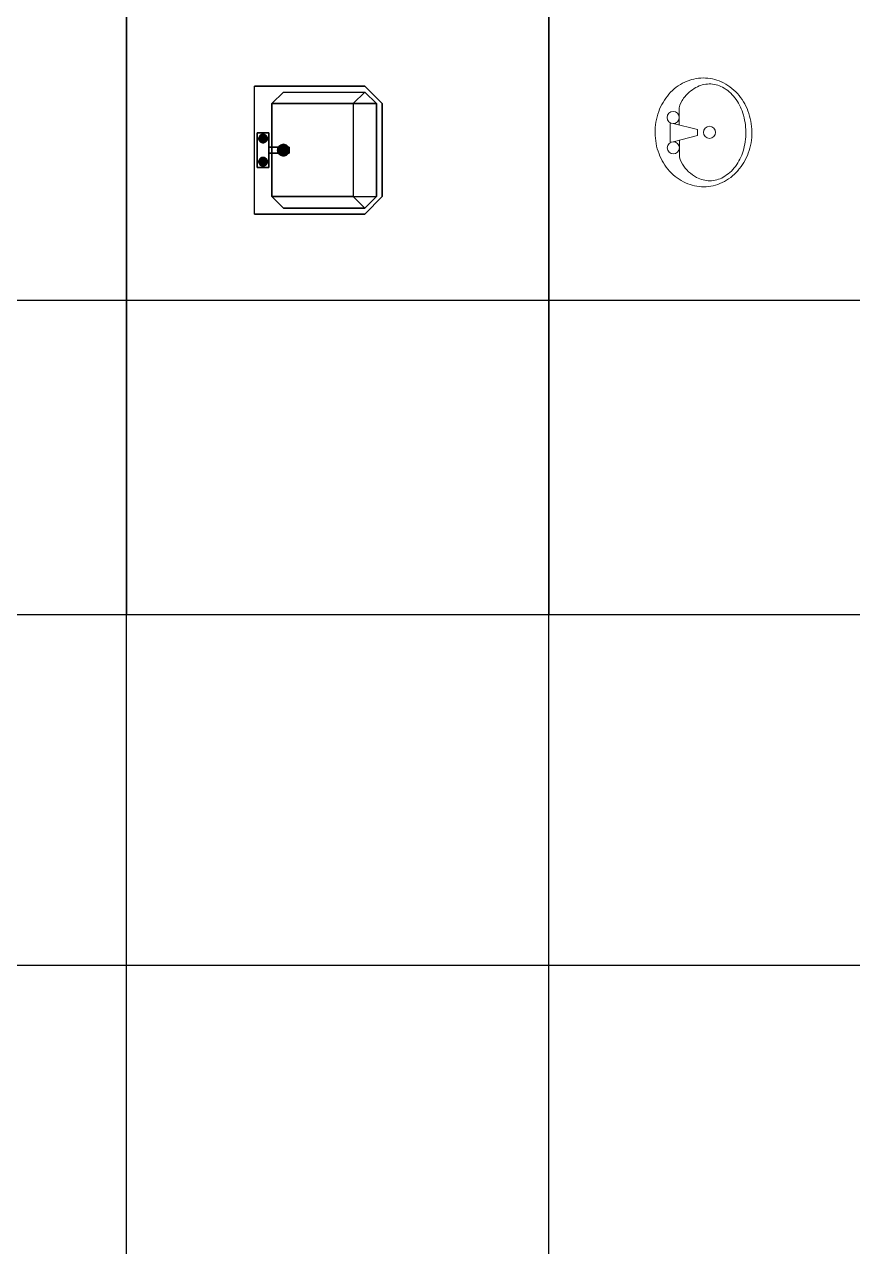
# Model space of a CAD drawing. Header units: millimetres. Extents: x 7765 to 58251, y -31150 to 10119.
# Drawn here: x 26259 to 30079, y -11699 to -6060 of the extents above; entities that cross this region are included whole.
import ezdxf

# ---------------------------------------------------------------- set-up
doc = ezdxf.new("R2010")
doc.units = ezdxf.units.MM
for name, color, linetype, lineweight in [('KUTUPHANE', 4, 'Continuous', 30), ('SANITARY LAYOUT', 150, 'Continuous', 20), ('WINDOW', 1, 'Continuous', 35)]:
    doc.layers.add(name, color=color, linetype=linetype, lineweight=lineweight)

# ---------------------------------------------------------------- blocks, each defined once
blk = doc.blocks.new('WB5')
at = {"layer": 'KUTUPHANE'}
for p, q in [((0, -294.7), (0, 294.7)), ((134, 267.9), (80.4, 214.4)), ((134, 267.9), (509.1, 267.9)), ((509.1, 267.9), (562.7, 214.4)), ((80.4, -214.4), (80.4, 214.4)), ((562.7, 214.4), (562.7, -214.4)), ((134, -267.9), (80.4, -214.4)), ((562.7, -214.4), (509.1, -267.9)), ((509.1, -267.9), (134, -267.9))]:
    blk.add_line(p, q, dxfattribs=at)
for points, invisible_edges in [([(0, 294.7, 160.8), (80.4, 214.4, 160.8), (80.4, -214.4, 160.8), (0, -294.7, 160.8)], 5), ([(0, 294.7, 160.8), (134, 267.9, 160.8), (509.1, 267.9, 160.8), (509.1, 294.7, 160.8)], 5), ([(0, 294.7, 160.8), (80.4, 214.4, 160.8), (134, 267.9, 160.8)], 9), ([(509.1, 294.7, 160.8), (589.5, 214.4, 160.8), (562.7, 214.4, 160.8), (509.1, 267.9, 160.8)], 10), ([(589.5, 214.4, 160.8), (562.7, 214.4, 160.8), (562.7, -214.4, 160.8), (589.5, -214.4, 160.8)], 5), ([(80.4, -214.4, 160.8), (134, -267.9, 160.8), (0, -294.7, 160.8)], 10), ([(562.7, -214.4, 160.8), (589.5, -214.4, 160.8), (509.1, -294.7, 160.8), (509.1, -267.9, 160.8)], 5), ([(0, -294.7, 160.8), (134, -267.9, 160.8), (509.1, -267.9, 160.8), (509.1, -294.7, 160.8)], 5)]:
    blk.add_3dface(points, dxfattribs=dict(at, invisible_edges=invisible_edges))
for points in [[(0, 294.7, 160.8), (509.1, 294.7, 160.8), (509.1, 294.7), (0, 294.7)], [(509.1, 294.7, 160.8), (589.5, 214.4, 160.8), (589.5, 214.4), (509.1, 294.7)], [(80.4, 214.4, 160.8), (134, 267.9, 160.8), (80.4, 214.4)], [(134, 267.9, 160.8), (509.1, 267.9, 160.8), (455.5, 214.4), (80.4, 214.4)], [(509.1, 267.9, 160.8), (455.5, 214.4), (562.7, 214.4, 160.8)], [(80.4, 214.4), (455.5, 214.4), (455.5, -214.4), (80.4, -214.4)], [(80.4, -214.4), (80.4, 214.4), (80.4, 214.4, 160.8), (80.4, -214.4, 160.8)], [(562.7, 214.4, 160.8), (455.5, 214.4), (455.5, -214.4), (562.7, -214.4, 160.8)], [(589.5, 214.4, 160.8), (589.5, -214.4, 160.8), (589.5, -214.4), (589.5, 214.4)], [(13.4, -80.4, 160.8), (67, -80.4, 160.8), (67, 80.4, 160.8), (13.4, 80.4, 160.8)], [(13.4, -80.4, 187.6), (67, -80.4, 187.6), (67, 80.4, 187.6), (13.4, 80.4, 187.6)], [(13.4, -80.4, 160.8), (13.4, 80.4, 160.8), (13.4, 80.4, 187.6), (13.4, -80.4, 187.6)], [(13.4, 80.4, 160.8), (67, 80.4, 160.8), (67, 80.4, 187.6), (13.4, 80.4, 187.6)], [(20.4, 57.1, 187.6), (20.1, 53.6, 187.6), (20.1, 53.6, 227.8), (20.4, 57.1, 227.8)], [(40.2, 53.6, 187.6), (20.4, 57.1, 187.6), (20.1, 53.6, 187.6), (40.2, 53.6, 187.6)], [(40.2, 53.6, 227.8), (20.4, 57.1, 227.8), (20.1, 53.6, 227.8), (40.2, 53.6, 227.8)], [(21.3, 60.5, 187.6), (20.4, 57.1, 187.6), (20.4, 57.1, 227.8), (21.3, 60.5, 227.8)], [(40.2, 53.6, 187.6), (21.3, 60.5, 187.6), (20.4, 57.1, 187.6), (40.2, 53.6, 187.6)], [(40.2, 53.6, 227.8), (21.3, 60.5, 227.8), (20.4, 57.1, 227.8), (40.2, 53.6, 227.8)], [(22.8, 63.6, 187.6), (21.3, 60.5, 187.6), (21.3, 60.5, 227.8), (22.8, 63.6, 227.8)], [(40.2, 53.6, 187.6), (22.8, 63.6, 187.6), (21.3, 60.5, 187.6), (40.2, 53.6, 187.6)], [(40.2, 53.6, 227.8), (22.8, 63.6, 227.8), (21.3, 60.5, 227.8), (40.2, 53.6, 227.8)], [(24.8, 66.5, 187.6), (22.8, 63.6, 187.6), (22.8, 63.6, 227.8), (24.8, 66.5, 227.8)], [(40.2, 53.6, 187.6), (24.8, 66.5, 187.6), (22.8, 63.6, 187.6), (40.2, 53.6, 187.6)], [(40.2, 53.6, 227.8), (24.8, 66.5, 227.8), (22.8, 63.6, 227.8), (40.2, 53.6, 227.8)], [(27.3, 69, 187.6), (24.8, 66.5, 187.6), (24.8, 66.5, 227.8), (27.3, 69, 227.8)], [(40.2, 53.6, 187.6), (27.3, 69, 187.6), (24.8, 66.5, 187.6), (40.2, 53.6, 187.6)], [(40.2, 53.6, 227.8), (27.3, 69, 227.8), (24.8, 66.5, 227.8), (40.2, 53.6, 227.8)], [(30.1, 71, 187.6), (27.3, 69, 187.6), (27.3, 69, 227.8), (30.1, 71, 227.8)], [(40.2, 53.6, 187.6), (30.1, 71, 187.6), (27.3, 69, 187.6), (40.2, 53.6, 187.6)], [(40.2, 53.6, 227.8), (30.1, 71, 227.8), (27.3, 69, 227.8), (40.2, 53.6, 227.8)], [(33.3, 72.5, 187.6), (30.1, 71, 187.6), (30.1, 71, 227.8), (33.3, 72.5, 227.8)], [(40.2, 53.6, 187.6), (33.3, 72.5, 187.6), (30.1, 71, 187.6), (40.2, 53.6, 187.6)], [(40.2, 53.6, 227.8), (33.3, 72.5, 227.8), (30.1, 71, 227.8), (40.2, 53.6, 227.8)], [(36.7, 73.4, 187.6), (33.3, 72.5, 187.6), (33.3, 72.5, 227.8), (36.7, 73.4, 227.8)], [(40.2, 53.6, 187.6), (36.7, 73.4, 187.6), (33.3, 72.5, 187.6), (40.2, 53.6, 187.6)], [(40.2, 53.6, 227.8), (36.7, 73.4, 227.8), (33.3, 72.5, 227.8), (40.2, 53.6, 227.8)], [(40.2, 73.7, 187.6), (36.7, 73.4, 187.6), (36.7, 73.4, 227.8), (40.2, 73.7, 227.8)], [(40.2, 53.6, 187.6), (40.2, 73.7, 187.6), (36.7, 73.4, 187.6), (40.2, 53.6, 187.6)], [(40.2, 53.6, 227.8), (40.2, 73.7, 227.8), (36.7, 73.4, 227.8), (40.2, 53.6, 227.8)], [(43.7, 73.4, 187.6), (40.2, 73.7, 187.6), (40.2, 73.7, 227.8), (43.7, 73.4, 227.8)], [(40.2, 53.6, 187.6), (43.7, 73.4, 187.6), (40.2, 73.7, 187.6), (40.2, 53.6, 187.6)], [(40.2, 53.6, 227.8), (43.7, 73.4, 227.8), (40.2, 73.7, 227.8), (40.2, 53.6, 227.8)], [(40.2, 53.6, 187.6), (47.1, 72.5, 187.6), (43.7, 73.4, 187.6), (40.2, 53.6, 187.6)], [(40.2, 53.6, 227.8), (47.1, 72.5, 227.8), (43.7, 73.4, 227.8), (40.2, 53.6, 227.8)], [(40.2, 53.6, 187.6), (50.2, 71, 187.6), (47.1, 72.5, 187.6), (40.2, 53.6, 187.6)], [(40.2, 53.6, 227.8), (50.2, 71, 227.8), (47.1, 72.5, 227.8), (40.2, 53.6, 227.8)], [(40.2, 53.6, 187.6), (53.1, 69, 187.6), (50.2, 71, 187.6), (40.2, 53.6, 187.6)], [(40.2, 53.6, 227.8), (53.1, 69, 227.8), (50.2, 71, 227.8), (40.2, 53.6, 227.8)], [(40.2, 53.6, 187.6), (55.6, 66.5, 187.6), (53.1, 69, 187.6), (40.2, 53.6, 187.6)], [(40.2, 53.6, 227.8), (55.6, 66.5, 227.8), (53.1, 69, 227.8), (40.2, 53.6, 227.8)], [(40.2, 53.6, 187.6), (57.6, 63.6, 187.6), (55.6, 66.5, 187.6), (40.2, 53.6, 187.6)], [(40.2, 53.6, 227.8), (57.6, 63.6, 227.8), (55.6, 66.5, 227.8), (40.2, 53.6, 227.8)], [(40.2, 53.6, 187.6), (59.1, 60.5, 187.6), (57.6, 63.6, 187.6), (40.2, 53.6, 187.6)], [(40.2, 53.6, 227.8), (59.1, 60.5, 227.8), (57.6, 63.6, 227.8), (40.2, 53.6, 227.8)], [(40.2, 53.6, 187.6), (60, 57.1, 187.6), (59.1, 60.5, 187.6), (40.2, 53.6, 187.6)], [(40.2, 53.6, 227.8), (60, 57.1, 227.8), (59.1, 60.5, 227.8), (40.2, 53.6, 227.8)], [(40.2, 53.6, 187.6), (60.3, 53.6, 187.6), (60, 57.1, 187.6), (40.2, 53.6, 187.6)], [(40.2, 53.6, 227.8), (60.3, 53.6, 227.8), (60, 57.1, 227.8), (40.2, 53.6, 227.8)], [(47.1, 72.5, 187.6), (43.7, 73.4, 187.6), (43.7, 73.4, 227.8), (47.1, 72.5, 227.8)], [(50.2, 71, 187.6), (47.1, 72.5, 187.6), (47.1, 72.5, 227.8), (50.2, 71, 227.8)], [(53.1, 69, 187.6), (50.2, 71, 187.6), (50.2, 71, 227.8), (53.1, 69, 227.8)], [(55.6, 66.5, 187.6), (53.1, 69, 187.6), (53.1, 69, 227.8), (55.6, 66.5, 227.8)], [(57.6, 63.6, 187.6), (55.6, 66.5, 187.6), (55.6, 66.5, 227.8), (57.6, 63.6, 227.8)], [(59.1, 60.5, 187.6), (57.6, 63.6, 187.6), (57.6, 63.6, 227.8), (59.1, 60.5, 227.8)], [(60, 57.1, 187.6), (59.1, 60.5, 187.6), (59.1, 60.5, 227.8), (60, 57.1, 227.8)], [(60.3, 53.6, 187.6), (60, 57.1, 187.6), (60, 57.1, 227.8), (60.3, 53.6, 227.8)], [(67, -80.4, 160.8), (67, 80.4, 160.8), (67, 80.4, 187.6), (67, -80.4, 187.6)], [(20.1, 53.6, 187.6), (20.4, 50.1, 187.6), (20.4, 50.1, 227.8), (20.1, 53.6, 227.8)], [(40.2, 53.6, 187.6), (20.1, 53.6, 187.6), (20.4, 50.1, 187.6), (40.2, 53.6, 187.6)], [(40.2, 53.6, 227.8), (20.1, 53.6, 227.8), (20.4, 50.1, 227.8), (40.2, 53.6, 227.8)], [(40.2, 53.6, 187.6), (20.4, 50.1, 187.6), (21.3, 46.7, 187.6), (40.2, 53.6, 187.6)], [(40.2, 53.6, 227.8), (20.4, 50.1, 227.8), (21.3, 46.7, 227.8), (40.2, 53.6, 227.8)], [(20.4, 50.1, 187.6), (21.3, 46.7, 187.6), (21.3, 46.7, 227.8), (20.4, 50.1, 227.8)], [(40.2, 53.6, 187.6), (21.3, 46.7, 187.6), (22.8, 43.5, 187.6), (40.2, 53.6, 187.6)], [(40.2, 53.6, 227.8), (21.3, 46.7, 227.8), (22.8, 43.5, 227.8), (40.2, 53.6, 227.8)], [(21.3, 46.7, 187.6), (22.8, 43.5, 187.6), (22.8, 43.5, 227.8), (21.3, 46.7, 227.8)], [(40.2, 53.6, 187.6), (22.8, 43.5, 187.6), (24.8, 40.7, 187.6), (40.2, 53.6, 187.6)], [(40.2, 53.6, 227.8), (22.8, 43.5, 227.8), (24.8, 40.7, 227.8), (40.2, 53.6, 227.8)], [(22.8, 43.5, 187.6), (24.8, 40.7, 187.6), (24.8, 40.7, 227.8), (22.8, 43.5, 227.8)], [(40.2, 53.6, 187.6), (24.8, 40.7, 187.6), (27.3, 38.2, 187.6), (40.2, 53.6, 187.6)], [(40.2, 53.6, 227.8), (24.8, 40.7, 227.8), (27.3, 38.2, 227.8), (40.2, 53.6, 227.8)], [(24.8, 40.7, 187.6), (27.3, 38.2, 187.6), (27.3, 38.2, 227.8), (24.8, 40.7, 227.8)], [(40.2, 53.6, 187.6), (27.3, 38.2, 187.6), (30.1, 36.2, 187.6), (40.2, 53.6, 187.6)], [(40.2, 53.6, 227.8), (27.3, 38.2, 227.8), (30.1, 36.2, 227.8), (40.2, 53.6, 227.8)], [(27.3, 38.2, 187.6), (30.1, 36.2, 187.6), (30.1, 36.2, 227.8), (27.3, 38.2, 227.8)], [(40.2, 53.6, 187.6), (30.1, 36.2, 187.6), (33.3, 34.7, 187.6), (40.2, 53.6, 187.6)], [(40.2, 53.6, 227.8), (30.1, 36.2, 227.8), (33.3, 34.7, 227.8), (40.2, 53.6, 227.8)], [(30.1, 36.2, 187.6), (33.3, 34.7, 187.6), (33.3, 34.7, 227.8), (30.1, 36.2, 227.8)], [(40.2, 53.6, 187.6), (33.3, 34.7, 187.6), (36.7, 33.8, 187.6), (40.2, 53.6, 187.6)], [(40.2, 53.6, 227.8), (33.3, 34.7, 227.8), (36.7, 33.8, 227.8), (40.2, 53.6, 227.8)], [(33.3, 34.7, 187.6), (36.7, 33.8, 187.6), (36.7, 33.8, 227.8), (33.3, 34.7, 227.8)], [(40.2, 53.6, 187.6), (36.7, 33.8, 187.6), (40.2, 33.5, 187.6), (40.2, 53.6, 187.6)], [(40.2, 53.6, 227.8), (36.7, 33.8, 227.8), (40.2, 33.5, 227.8), (40.2, 53.6, 227.8)], [(36.7, 33.8, 187.6), (40.2, 33.5, 187.6), (40.2, 33.5, 227.8), (36.7, 33.8, 227.8)], [(40.2, 53.6, 187.6), (40.2, 33.5, 187.6), (43.7, 33.8, 187.6), (40.2, 53.6, 187.6)], [(40.2, 53.6, 227.8), (40.2, 33.5, 227.8), (43.7, 33.8, 227.8), (40.2, 53.6, 227.8)], [(40.2, 53.6, 187.6), (43.7, 33.8, 187.6), (47.1, 34.7, 187.6), (40.2, 53.6, 187.6)], [(40.2, 53.6, 227.8), (43.7, 33.8, 227.8), (47.1, 34.7, 227.8), (40.2, 53.6, 227.8)], [(40.2, 53.6, 187.6), (47.1, 34.7, 187.6), (50.2, 36.2, 187.6), (40.2, 53.6, 187.6)], [(40.2, 53.6, 227.8), (47.1, 34.7, 227.8), (50.2, 36.2, 227.8), (40.2, 53.6, 227.8)], [(40.2, 53.6, 187.6), (50.2, 36.2, 187.6), (53.1, 38.2, 187.6), (40.2, 53.6, 187.6)], [(40.2, 53.6, 227.8), (50.2, 36.2, 227.8), (53.1, 38.2, 227.8), (40.2, 53.6, 227.8)], [(40.2, 53.6, 187.6), (53.1, 38.2, 187.6), (55.6, 40.7, 187.6), (40.2, 53.6, 187.6)], [(40.2, 53.6, 227.8), (53.1, 38.2, 227.8), (55.6, 40.7, 227.8), (40.2, 53.6, 227.8)], [(40.2, 53.6, 187.6), (55.6, 40.7, 187.6), (57.6, 43.5, 187.6), (40.2, 53.6, 187.6)], [(40.2, 53.6, 227.8), (55.6, 40.7, 227.8), (57.6, 43.5, 227.8), (40.2, 53.6, 227.8)], [(40.2, 53.6, 187.6), (57.6, 43.5, 187.6), (59.1, 46.7, 187.6), (40.2, 53.6, 187.6)], [(40.2, 53.6, 227.8), (57.6, 43.5, 227.8), (59.1, 46.7, 227.8), (40.2, 53.6, 227.8)], [(40.2, 53.6, 187.6), (59.1, 46.7, 187.6), (60, 50.1, 187.6), (40.2, 53.6, 187.6)], [(40.2, 53.6, 227.8), (59.1, 46.7, 227.8), (60, 50.1, 227.8), (40.2, 53.6, 227.8)], [(40.2, 53.6, 187.6), (60, 50.1, 187.6), (60.3, 53.6, 187.6), (40.2, 53.6, 187.6)], [(40.2, 33.5, 187.6), (43.7, 33.8, 187.6), (43.7, 33.8, 227.8), (40.2, 33.5, 227.8)], [(43.7, 33.8, 187.6), (47.1, 34.7, 187.6), (47.1, 34.7, 227.8), (43.7, 33.8, 227.8)], [(47.1, 34.7, 187.6), (50.2, 36.2, 187.6), (50.2, 36.2, 227.8), (47.1, 34.7, 227.8)], [(50.2, 36.2, 187.6), (53.1, 38.2, 187.6), (53.1, 38.2, 227.8), (50.2, 36.2, 227.8)], [(53.1, 38.2, 187.6), (55.6, 40.7, 187.6), (55.6, 40.7, 227.8), (53.1, 38.2, 227.8)], [(55.6, 40.7, 187.6), (57.6, 43.5, 187.6), (57.6, 43.5, 227.8), (55.6, 40.7, 227.8)], [(57.6, 43.5, 187.6), (59.1, 46.7, 187.6), (59.1, 46.7, 227.8), (57.6, 43.5, 227.8)], [(59.1, 46.7, 187.6), (60, 50.1, 187.6), (60, 50.1, 227.8), (59.1, 46.7, 227.8)], [(60, 50.1, 187.6), (60.3, 53.6, 187.6), (60.3, 53.6, 227.8), (60, 50.1, 227.8)], [(60, 50.1, 187.6), (60.3, 53.6, 187.6), (60.3, 53.6, 227.8), (60, 50.1, 227.8)], [(159.8, 13.4, 241.1), (159.8, 13.4, 214.4), (67, 13.4, 160.8), (67, 13.4, 187.6)], [(67, 13.4, 160.8), (67, -13.4, 160.8), (159.8, -13.4, 214.4), (159.8, 13.4, 214.4)], [(67, 13.4, 187.6), (67, -13.4, 187.6), (159.8, -13.4, 241.1), (159.8, 13.4, 241.1)], [(107.6, 4.7), (107.2, 0), (107.2, 0, 2.7), (107.6, 4.7, 2.7)], [(134, 0), (107.6, 4.7), (107.2, 0), (134, 0)], [(134, 0, 2.7), (107.6, 4.7, 2.7), (107.2, 0, 2.7), (134, 0, 2.7)], [(108.8, 9.2), (107.6, 4.7), (107.6, 4.7, 2.7), (108.8, 9.2, 2.7)], [(134, 0), (108.8, 9.2), (107.6, 4.7), (134, 0)], [(134, 0, 2.7), (108.8, 9.2, 2.7), (107.6, 4.7, 2.7), (134, 0, 2.7)], [(110.8, 13.4), (108.8, 9.2), (108.8, 9.2, 2.7), (110.8, 13.4, 2.7)], [(134, 0), (110.8, 13.4), (108.8, 9.2), (134, 0)], [(134, 0, 2.7), (110.8, 13.4, 2.7), (108.8, 9.2, 2.7), (134, 0, 2.7)], [(113.4, 17.2), (110.8, 13.4), (110.8, 13.4, 2.7), (113.4, 17.2, 2.7)], [(134, 0), (113.4, 17.2), (110.8, 13.4), (134, 0)], [(134, 0, 2.7), (113.4, 17.2, 2.7), (110.8, 13.4, 2.7), (134, 0, 2.7)], [(116.7, 20.5), (113.4, 17.2), (113.4, 17.2, 2.7), (116.7, 20.5, 2.7)], [(134, 0), (116.7, 20.5), (113.4, 17.2), (134, 0)], [(134, 0, 2.7), (116.7, 20.5, 2.7), (113.4, 17.2, 2.7), (134, 0, 2.7)], [(120.6, 23.2), (116.7, 20.5), (116.7, 20.5, 2.7), (120.6, 23.2, 2.7)], [(134, 0), (120.6, 23.2), (116.7, 20.5), (134, 0)], [(134, 0, 2.7), (120.6, 23.2, 2.7), (116.7, 20.5, 2.7), (134, 0, 2.7)], [(124.8, 25.2), (120.6, 23.2), (120.6, 23.2, 2.7), (124.8, 25.2, 2.7)], [(134, 0), (124.8, 25.2), (120.6, 23.2), (134, 0)], [(134, 0, 2.7), (124.8, 25.2, 2.7), (120.6, 23.2, 2.7), (134, 0, 2.7)], [(129.3, 26.4), (124.8, 25.2), (124.8, 25.2, 2.7), (129.3, 26.4, 2.7)], [(134, 0), (129.3, 26.4), (124.8, 25.2), (134, 0)], [(134, 0, 2.7), (129.3, 26.4, 2.7), (124.8, 25.2, 2.7), (134, 0, 2.7)], [(134, 26.8), (129.3, 26.4), (129.3, 26.4, 2.7), (134, 26.8, 2.7)], [(134, 0), (134, 26.8), (129.3, 26.4), (134, 0)], [(134, 0, 2.7), (134, 26.8, 2.7), (129.3, 26.4, 2.7), (134, 0, 2.7)], [(138.6, 26.4), (134, 26.8), (134, 26.8, 2.7), (138.6, 26.4, 2.7)], [(134, 0), (138.6, 26.4), (134, 26.8), (134, 0)], [(134, 0, 2.7), (138.6, 26.4, 2.7), (134, 26.8, 2.7), (134, 0, 2.7)], [(134, 0), (143.1, 25.2), (138.6, 26.4), (134, 0)], [(134, 0, 2.7), (143.1, 25.2, 2.7), (138.6, 26.4, 2.7), (134, 0, 2.7)], [(134, 0), (147.4, 23.2), (143.1, 25.2), (134, 0)], [(134, 0, 2.7), (147.4, 23.2, 2.7), (143.1, 25.2, 2.7), (134, 0, 2.7)], [(134, 0), (151.2, 20.5), (147.4, 23.2), (134, 0)], [(134, 0, 2.7), (151.2, 20.5, 2.7), (147.4, 23.2, 2.7), (134, 0, 2.7)], [(134, 0), (154.5, 17.2), (151.2, 20.5), (134, 0)], [(134, 0, 2.7), (154.5, 17.2, 2.7), (151.2, 20.5, 2.7), (134, 0, 2.7)], [(134, 0), (157.2, 13.4), (154.5, 17.2), (134, 0)], [(134, 0, 2.7), (157.2, 13.4, 2.7), (154.5, 17.2, 2.7), (134, 0, 2.7)], [(134, 0), (159.1, 9.2), (157.2, 13.4), (134, 0)], [(134, 0, 2.7), (159.1, 9.2, 2.7), (157.2, 13.4, 2.7), (134, 0, 2.7)], [(134, 0), (160.4, 4.7), (159.1, 9.2), (134, 0)], [(134, 0, 2.7), (160.4, 4.7, 2.7), (159.1, 9.2, 2.7), (134, 0, 2.7)], [(134, 0), (160.8, 0), (160.4, 4.7), (134, 0)], [(134, 0, 2.7), (160.8, 0, 2.7), (160.4, 4.7, 2.7), (134, 0, 2.7)], [(143.1, 25.2), (138.6, 26.4), (138.6, 26.4, 2.7), (143.1, 25.2, 2.7)], [(147.4, 23.2), (143.1, 25.2), (143.1, 25.2, 2.7), (147.4, 23.2, 2.7)], [(151.2, 20.5), (147.4, 23.2), (147.4, 23.2, 2.7), (151.2, 20.5, 2.7)], [(154.5, 17.2), (151.2, 20.5), (151.2, 20.5, 2.7), (154.5, 17.2, 2.7)], [(157.2, 13.4), (154.5, 17.2), (154.5, 17.2, 2.7), (157.2, 13.4, 2.7)], [(159.1, 9.2), (157.2, 13.4), (157.2, 13.4, 2.7), (159.1, 9.2, 2.7)], [(160.4, 4.7), (159.1, 9.2), (159.1, 9.2, 2.7), (160.4, 4.7, 2.7)], [(159.8, -13.4, 241.1), (159.8, -13.4, 214.4), (159.8, 13.4, 214.4), (159.8, 13.4, 241.1)], [(160.8, 0), (160.4, 4.7), (160.4, 4.7, 2.7), (160.8, 0, 2.7)], [(20.4, -50.1, 187.6), (20.1, -53.6, 187.6), (20.1, -53.6, 227.8), (20.4, -50.1, 227.8)], [(40.2, -53.6, 187.6), (20.4, -50.1, 187.6), (20.1, -53.6, 187.6), (40.2, -53.6, 187.6)], [(40.2, -53.6, 227.8), (20.4, -50.1, 227.8), (20.1, -53.6, 227.8), (40.2, -53.6, 227.8)], [(20.1, -53.6, 187.6), (20.4, -57.1, 187.6), (20.4, -57.1, 227.8), (20.1, -53.6, 227.8)], [(40.2, -53.6, 187.6), (20.1, -53.6, 187.6), (20.4, -57.1, 187.6), (40.2, -53.6, 187.6)], [(40.2, -53.6, 227.8), (20.1, -53.6, 227.8), (20.4, -57.1, 227.8), (40.2, -53.6, 227.8)], [(21.3, -46.7, 187.6), (20.4, -50.1, 187.6), (20.4, -50.1, 227.8), (21.3, -46.7, 227.8)], [(40.2, -53.6, 187.6), (21.3, -46.7, 187.6), (20.4, -50.1, 187.6), (40.2, -53.6, 187.6)], [(40.2, -53.6, 227.8), (21.3, -46.7, 227.8), (20.4, -50.1, 227.8), (40.2, -53.6, 227.8)], [(40.2, -53.6, 187.6), (20.4, -57.1, 187.6), (21.3, -60.5, 187.6), (40.2, -53.6, 187.6)], [(40.2, -53.6, 227.8), (20.4, -57.1, 227.8), (21.3, -60.5, 227.8), (40.2, -53.6, 227.8)], [(22.8, -43.5, 187.6), (21.3, -46.7, 187.6), (21.3, -46.7, 227.8), (22.8, -43.5, 227.8)], [(40.2, -53.6, 187.6), (22.8, -43.5, 187.6), (21.3, -46.7, 187.6), (40.2, -53.6, 187.6)], [(40.2, -53.6, 227.8), (22.8, -43.5, 227.8), (21.3, -46.7, 227.8), (40.2, -53.6, 227.8)], [(40.2, -53.6, 187.6), (21.3, -60.5, 187.6), (22.8, -63.6, 187.6), (40.2, -53.6, 187.6)], [(40.2, -53.6, 227.8), (21.3, -60.5, 227.8), (22.8, -63.6, 227.8), (40.2, -53.6, 227.8)], [(24.8, -40.7, 187.6), (22.8, -43.5, 187.6), (22.8, -43.5, 227.8), (24.8, -40.7, 227.8)], [(40.2, -53.6, 187.6), (24.8, -40.7, 187.6), (22.8, -43.5, 187.6), (40.2, -53.6, 187.6)], [(40.2, -53.6, 227.8), (24.8, -40.7, 227.8), (22.8, -43.5, 227.8), (40.2, -53.6, 227.8)], [(40.2, -53.6, 187.6), (22.8, -63.6, 187.6), (24.8, -66.5, 187.6), (40.2, -53.6, 187.6)], [(40.2, -53.6, 227.8), (22.8, -63.6, 227.8), (24.8, -66.5, 227.8), (40.2, -53.6, 227.8)], [(27.3, -38.2, 187.6), (24.8, -40.7, 187.6), (24.8, -40.7, 227.8), (27.3, -38.2, 227.8)], [(40.2, -53.6, 187.6), (27.3, -38.2, 187.6), (24.8, -40.7, 187.6), (40.2, -53.6, 187.6)], [(40.2, -53.6, 227.8), (27.3, -38.2, 227.8), (24.8, -40.7, 227.8), (40.2, -53.6, 227.8)], [(40.2, -53.6, 187.6), (24.8, -66.5, 187.6), (27.3, -69, 187.6), (40.2, -53.6, 187.6)], [(40.2, -53.6, 227.8), (24.8, -66.5, 227.8), (27.3, -69, 227.8), (40.2, -53.6, 227.8)], [(30.1, -36.2, 187.6), (27.3, -38.2, 187.6), (27.3, -38.2, 227.8), (30.1, -36.2, 227.8)], [(40.2, -53.6, 187.6), (30.1, -36.2, 187.6), (27.3, -38.2, 187.6), (40.2, -53.6, 187.6)], [(40.2, -53.6, 227.8), (30.1, -36.2, 227.8), (27.3, -38.2, 227.8), (40.2, -53.6, 227.8)], [(40.2, -53.6, 187.6), (27.3, -69, 187.6), (30.1, -71, 187.6), (40.2, -53.6, 187.6)], [(40.2, -53.6, 227.8), (27.3, -69, 227.8), (30.1, -71, 227.8), (40.2, -53.6, 227.8)], [(33.3, -34.7, 187.6), (30.1, -36.2, 187.6), (30.1, -36.2, 227.8), (33.3, -34.7, 227.8)], [(40.2, -53.6, 187.6), (33.3, -34.7, 187.6), (30.1, -36.2, 187.6), (40.2, -53.6, 187.6)], [(40.2, -53.6, 227.8), (33.3, -34.7, 227.8), (30.1, -36.2, 227.8), (40.2, -53.6, 227.8)], [(40.2, -53.6, 187.6), (30.1, -71, 187.6), (33.3, -72.5, 187.6), (40.2, -53.6, 187.6)], [(40.2, -53.6, 227.8), (30.1, -71, 227.8), (33.3, -72.5, 227.8), (40.2, -53.6, 227.8)], [(36.7, -33.8, 187.6), (33.3, -34.7, 187.6), (33.3, -34.7, 227.8), (36.7, -33.8, 227.8)], [(40.2, -53.6, 187.6), (36.7, -33.8, 187.6), (33.3, -34.7, 187.6), (40.2, -53.6, 187.6)], [(40.2, -53.6, 227.8), (36.7, -33.8, 227.8), (33.3, -34.7, 227.8), (40.2, -53.6, 227.8)], [(40.2, -53.6, 187.6), (33.3, -72.5, 187.6), (36.7, -73.4, 187.6), (40.2, -53.6, 187.6)], [(40.2, -53.6, 227.8), (33.3, -72.5, 227.8), (36.7, -73.4, 227.8), (40.2, -53.6, 227.8)], [(40.2, -33.5, 187.6), (36.7, -33.8, 187.6), (36.7, -33.8, 227.8), (40.2, -33.5, 227.8)], [(40.2, -53.6, 187.6), (40.2, -33.5, 187.6), (36.7, -33.8, 187.6), (40.2, -53.6, 187.6)], [(40.2, -53.6, 227.8), (40.2, -33.5, 227.8), (36.7, -33.8, 227.8), (40.2, -53.6, 227.8)], [(40.2, -53.6, 187.6), (36.7, -73.4, 187.6), (40.2, -73.7, 187.6), (40.2, -53.6, 187.6)], [(40.2, -53.6, 227.8), (36.7, -73.4, 227.8), (40.2, -73.7, 227.8), (40.2, -53.6, 227.8)], [(43.7, -33.8, 187.6), (40.2, -33.5, 187.6), (40.2, -33.5, 227.8), (43.7, -33.8, 227.8)], [(40.2, -53.6, 187.6), (43.7, -33.8, 187.6), (40.2, -33.5, 187.6), (40.2, -53.6, 187.6)], [(40.2, -53.6, 227.8), (43.7, -33.8, 227.8), (40.2, -33.5, 227.8), (40.2, -53.6, 227.8)], [(40.2, -53.6, 187.6), (47.1, -34.7, 187.6), (43.7, -33.8, 187.6), (40.2, -53.6, 187.6)], [(40.2, -53.6, 227.8), (47.1, -34.7, 227.8), (43.7, -33.8, 227.8), (40.2, -53.6, 227.8)], [(40.2, -53.6, 187.6), (50.2, -36.2, 187.6), (47.1, -34.7, 187.6), (40.2, -53.6, 187.6)], [(40.2, -53.6, 227.8), (50.2, -36.2, 227.8), (47.1, -34.7, 227.8), (40.2, -53.6, 227.8)], [(40.2, -53.6, 187.6), (53.1, -38.2, 187.6), (50.2, -36.2, 187.6), (40.2, -53.6, 187.6)], [(40.2, -53.6, 227.8), (53.1, -38.2, 227.8), (50.2, -36.2, 227.8), (40.2, -53.6, 227.8)], [(40.2, -53.6, 187.6), (55.6, -40.7, 187.6), (53.1, -38.2, 187.6), (40.2, -53.6, 187.6)], [(40.2, -53.6, 227.8), (55.6, -40.7, 227.8), (53.1, -38.2, 227.8), (40.2, -53.6, 227.8)], [(40.2, -53.6, 187.6), (57.6, -43.5, 187.6), (55.6, -40.7, 187.6), (40.2, -53.6, 187.6)], [(40.2, -53.6, 227.8), (57.6, -43.5, 227.8), (55.6, -40.7, 227.8), (40.2, -53.6, 227.8)], [(40.2, -53.6, 187.6), (59.1, -46.7, 187.6), (57.6, -43.5, 187.6), (40.2, -53.6, 187.6)], [(40.2, -53.6, 227.8), (59.1, -46.7, 227.8), (57.6, -43.5, 227.8), (40.2, -53.6, 227.8)], [(40.2, -53.6, 187.6), (60, -50.1, 187.6), (59.1, -46.7, 187.6), (40.2, -53.6, 187.6)], [(40.2, -53.6, 227.8), (60, -50.1, 227.8), (59.1, -46.7, 227.8), (40.2, -53.6, 227.8)], [(40.2, -53.6, 187.6), (60.3, -53.6, 187.6), (60, -50.1, 187.6), (40.2, -53.6, 187.6)], [(40.2, -53.6, 227.8), (60.3, -53.6, 227.8), (60, -50.1, 227.8), (40.2, -53.6, 227.8)], [(40.2, -53.6, 187.6), (40.2, -73.7, 187.6), (43.7, -73.4, 187.6), (40.2, -53.6, 187.6)], [(40.2, -53.6, 227.8), (40.2, -73.7, 227.8), (43.7, -73.4, 227.8), (40.2, -53.6, 227.8)], [(40.2, -53.6, 187.6), (43.7, -73.4, 187.6), (47.1, -72.5, 187.6), (40.2, -53.6, 187.6)], [(40.2, -53.6, 227.8), (43.7, -73.4, 227.8), (47.1, -72.5, 227.8), (40.2, -53.6, 227.8)], [(40.2, -53.6, 187.6), (47.1, -72.5, 187.6), (50.2, -71, 187.6), (40.2, -53.6, 187.6)], [(40.2, -53.6, 227.8), (47.1, -72.5, 227.8), (50.2, -71, 227.8), (40.2, -53.6, 227.8)], [(40.2, -53.6, 187.6), (50.2, -71, 187.6), (53.1, -69, 187.6), (40.2, -53.6, 187.6)], [(40.2, -53.6, 227.8), (50.2, -71, 227.8), (53.1, -69, 227.8), (40.2, -53.6, 227.8)], [(40.2, -53.6, 187.6), (53.1, -69, 187.6), (55.6, -66.5, 187.6), (40.2, -53.6, 187.6)], [(40.2, -53.6, 227.8), (53.1, -69, 227.8), (55.6, -66.5, 227.8), (40.2, -53.6, 227.8)], [(40.2, -53.6, 187.6), (55.6, -66.5, 187.6), (57.6, -63.6, 187.6), (40.2, -53.6, 187.6)], [(40.2, -53.6, 227.8), (55.6, -66.5, 227.8), (57.6, -63.6, 227.8), (40.2, -53.6, 227.8)], [(40.2, -53.6, 187.6), (57.6, -63.6, 187.6), (59.1, -60.5, 187.6), (40.2, -53.6, 187.6)], [(40.2, -53.6, 227.8), (57.6, -63.6, 227.8), (59.1, -60.5, 227.8), (40.2, -53.6, 227.8)], [(40.2, -53.6, 187.6), (59.1, -60.5, 187.6), (60, -57.1, 187.6), (40.2, -53.6, 187.6)], [(40.2, -53.6, 227.8), (59.1, -60.5, 227.8), (60, -57.1, 227.8), (40.2, -53.6, 227.8)], [(40.2, -53.6, 187.6), (60, -57.1, 187.6), (60.3, -53.6, 187.6), (40.2, -53.6, 187.6)], [(47.1, -34.7, 187.6), (43.7, -33.8, 187.6), (43.7, -33.8, 227.8), (47.1, -34.7, 227.8)], [(50.2, -36.2, 187.6), (47.1, -34.7, 187.6), (47.1, -34.7, 227.8), (50.2, -36.2, 227.8)], [(53.1, -38.2, 187.6), (50.2, -36.2, 187.6), (50.2, -36.2, 227.8), (53.1, -38.2, 227.8)], [(55.6, -40.7, 187.6), (53.1, -38.2, 187.6), (53.1, -38.2, 227.8), (55.6, -40.7, 227.8)], [(57.6, -43.5, 187.6), (55.6, -40.7, 187.6), (55.6, -40.7, 227.8), (57.6, -43.5, 227.8)], [(59.1, -46.7, 187.6), (57.6, -43.5, 187.6), (57.6, -43.5, 227.8), (59.1, -46.7, 227.8)], [(60, -50.1, 187.6), (59.1, -46.7, 187.6), (59.1, -46.7, 227.8), (60, -50.1, 227.8)], [(60.3, -53.6, 187.6), (60, -50.1, 187.6), (60, -50.1, 227.8), (60.3, -53.6, 227.8)], [(60, -57.1, 187.6), (60.3, -53.6, 187.6), (60.3, -53.6, 227.8), (60, -57.1, 227.8)], [(60, -57.1, 187.6), (60.3, -53.6, 187.6), (60.3, -53.6, 227.8), (60, -57.1, 227.8)], [(159.8, -13.4, 241.1), (159.8, -13.4, 214.4), (67, -13.4, 160.8), (67, -13.4, 187.6)], [(107.2, 0), (107.6, -4.7), (107.6, -4.7, 2.7), (107.2, 0, 2.7)], [(134, 0), (107.2, 0), (107.6, -4.7), (134, 0)], [(134, 0, 2.7), (107.2, 0, 2.7), (107.6, -4.7, 2.7), (134, 0, 2.7)], [(134, 0), (107.6, -4.7), (108.8, -9.2), (134, 0)], [(134, 0, 2.7), (107.6, -4.7, 2.7), (108.8, -9.2, 2.7), (134, 0, 2.7)], [(107.6, -4.7), (108.8, -9.2), (108.8, -9.2, 2.7), (107.6, -4.7, 2.7)], [(134, 0), (108.8, -9.2), (110.8, -13.4), (134, 0)], [(134, 0, 2.7), (108.8, -9.2, 2.7), (110.8, -13.4, 2.7), (134, 0, 2.7)], [(108.8, -9.2), (110.8, -13.4), (110.8, -13.4, 2.7), (108.8, -9.2, 2.7)], [(134, 0), (110.8, -13.4), (113.4, -17.2), (134, 0)], [(134, 0, 2.7), (110.8, -13.4, 2.7), (113.4, -17.2, 2.7), (134, 0, 2.7)], [(110.8, -13.4), (113.4, -17.2), (113.4, -17.2, 2.7), (110.8, -13.4, 2.7)], [(134, 0), (113.4, -17.2), (116.7, -20.5), (134, 0)], [(134, 0, 2.7), (113.4, -17.2, 2.7), (116.7, -20.5, 2.7), (134, 0, 2.7)], [(113.4, -17.2), (116.7, -20.5), (116.7, -20.5, 2.7), (113.4, -17.2, 2.7)], [(134, 0), (116.7, -20.5), (120.6, -23.2), (134, 0)], [(134, 0, 2.7), (116.7, -20.5, 2.7), (120.6, -23.2, 2.7), (134, 0, 2.7)], [(116.7, -20.5), (120.6, -23.2), (120.6, -23.2, 2.7), (116.7, -20.5, 2.7)], [(134, 0), (120.6, -23.2), (124.8, -25.2), (134, 0)], [(134, 0, 2.7), (120.6, -23.2, 2.7), (124.8, -25.2, 2.7), (134, 0, 2.7)], [(120.6, -23.2), (124.8, -25.2), (124.8, -25.2, 2.7), (120.6, -23.2, 2.7)], [(134, 0), (124.8, -25.2), (129.3, -26.4), (134, 0)], [(134, 0, 2.7), (124.8, -25.2, 2.7), (129.3, -26.4, 2.7), (134, 0, 2.7)], [(124.8, -25.2), (129.3, -26.4), (129.3, -26.4, 2.7), (124.8, -25.2, 2.7)], [(134, 0), (129.3, -26.4), (134, -26.8), (134, 0)], [(134, 0, 2.7), (129.3, -26.4, 2.7), (134, -26.8, 2.7), (134, 0, 2.7)], [(129.3, -26.4), (134, -26.8), (134, -26.8, 2.7), (129.3, -26.4, 2.7)], [(134, 0), (134, -26.8), (138.6, -26.4), (134, 0)], [(134, 0, 2.7), (134, -26.8, 2.7), (138.6, -26.4, 2.7), (134, 0, 2.7)], [(134, 0), (138.6, -26.4), (143.1, -25.2), (134, 0)], [(134, 0, 2.7), (138.6, -26.4, 2.7), (143.1, -25.2, 2.7), (134, 0, 2.7)], [(134, 0), (143.1, -25.2), (147.4, -23.2), (134, 0)], [(134, 0, 2.7), (143.1, -25.2, 2.7), (147.4, -23.2, 2.7), (134, 0, 2.7)], [(134, 0), (147.4, -23.2), (151.2, -20.5), (134, 0)], [(134, 0, 2.7), (147.4, -23.2, 2.7), (151.2, -20.5, 2.7), (134, 0, 2.7)], [(134, 0), (151.2, -20.5), (154.5, -17.2), (134, 0)], [(134, 0, 2.7), (151.2, -20.5, 2.7), (154.5, -17.2, 2.7), (134, 0, 2.7)], [(134, 0), (154.5, -17.2), (157.2, -13.4), (134, 0)], [(134, 0, 2.7), (154.5, -17.2, 2.7), (157.2, -13.4, 2.7), (134, 0, 2.7)], [(134, 0), (157.2, -13.4), (159.1, -9.2), (134, 0)], [(134, 0, 2.7), (157.2, -13.4, 2.7), (159.1, -9.2, 2.7), (134, 0, 2.7)], [(134, 0), (159.1, -9.2), (160.4, -4.7), (134, 0)], [(134, 0, 2.7), (159.1, -9.2, 2.7), (160.4, -4.7, 2.7), (134, 0, 2.7)], [(134, 0), (160.4, -4.7), (160.8, 0), (134, 0)], [(134, -26.8), (138.6, -26.4), (138.6, -26.4, 2.7), (134, -26.8, 2.7)], [(138.6, -26.4), (143.1, -25.2), (143.1, -25.2, 2.7), (138.6, -26.4, 2.7)], [(143.1, -25.2), (147.4, -23.2), (147.4, -23.2, 2.7), (143.1, -25.2, 2.7)], [(147.4, -23.2), (151.2, -20.5), (151.2, -20.5, 2.7), (147.4, -23.2, 2.7)], [(151.2, -20.5), (154.5, -17.2), (154.5, -17.2, 2.7), (151.2, -20.5, 2.7)], [(154.5, -17.2), (157.2, -13.4), (157.2, -13.4, 2.7), (154.5, -17.2, 2.7)], [(157.2, -13.4), (159.1, -9.2), (159.1, -9.2, 2.7), (157.2, -13.4, 2.7)], [(159.1, -9.2), (160.4, -4.7), (160.4, -4.7, 2.7), (159.1, -9.2, 2.7)], [(160.4, -4.7), (160.8, 0), (160.8, 0, 2.7), (160.4, -4.7, 2.7)], [(160.4, -4.7), (160.8, 0), (160.8, 0, 2.7), (160.4, -4.7, 2.7)], [(13.4, -80.4, 160.8), (67, -80.4, 160.8), (67, -80.4, 187.6), (13.4, -80.4, 187.6)], [(20.4, -57.1, 187.6), (21.3, -60.5, 187.6), (21.3, -60.5, 227.8), (20.4, -57.1, 227.8)], [(21.3, -60.5, 187.6), (22.8, -63.6, 187.6), (22.8, -63.6, 227.8), (21.3, -60.5, 227.8)], [(22.8, -63.6, 187.6), (24.8, -66.5, 187.6), (24.8, -66.5, 227.8), (22.8, -63.6, 227.8)], [(24.8, -66.5, 187.6), (27.3, -69, 187.6), (27.3, -69, 227.8), (24.8, -66.5, 227.8)], [(27.3, -69, 187.6), (30.1, -71, 187.6), (30.1, -71, 227.8), (27.3, -69, 227.8)], [(30.1, -71, 187.6), (33.3, -72.5, 187.6), (33.3, -72.5, 227.8), (30.1, -71, 227.8)], [(33.3, -72.5, 187.6), (36.7, -73.4, 187.6), (36.7, -73.4, 227.8), (33.3, -72.5, 227.8)], [(36.7, -73.4, 187.6), (40.2, -73.7, 187.6), (40.2, -73.7, 227.8), (36.7, -73.4, 227.8)], [(40.2, -73.7, 187.6), (43.7, -73.4, 187.6), (43.7, -73.4, 227.8), (40.2, -73.7, 227.8)], [(43.7, -73.4, 187.6), (47.1, -72.5, 187.6), (47.1, -72.5, 227.8), (43.7, -73.4, 227.8)], [(47.1, -72.5, 187.6), (50.2, -71, 187.6), (50.2, -71, 227.8), (47.1, -72.5, 227.8)], [(50.2, -71, 187.6), (53.1, -69, 187.6), (53.1, -69, 227.8), (50.2, -71, 227.8)], [(53.1, -69, 187.6), (55.6, -66.5, 187.6), (55.6, -66.5, 227.8), (53.1, -69, 227.8)], [(55.6, -66.5, 187.6), (57.6, -63.6, 187.6), (57.6, -63.6, 227.8), (55.6, -66.5, 227.8)], [(57.6, -63.6, 187.6), (59.1, -60.5, 187.6), (59.1, -60.5, 227.8), (57.6, -63.6, 227.8)], [(59.1, -60.5, 187.6), (60, -57.1, 187.6), (60, -57.1, 227.8), (59.1, -60.5, 227.8)], [(80.4, -214.4), (134, -267.9, 160.8), (80.4, -214.4, 160.8), (80.4, -214.4)], [(455.5, -214.4), (509.1, -267.9, 160.8), (134, -267.9, 160.8), (80.4, -214.4)], [(562.7, -214.4, 160.8), (509.1, -267.9, 160.8), (455.5, -214.4)], [(589.5, -214.4, 160.8), (509.1, -294.7, 160.8), (509.1, -294.7), (589.5, -214.4)], [(509.1, -294.7, 160.8), (0, -294.7, 160.8), (0, -294.7), (509.1, -294.7)]]:
    blk.add_3dface(points, dxfattribs=at)
blk = doc.blocks.new('WBBBB')
at = {"layer": 'SANITARY LAYOUT'}
for p, q in [((113.5, 33.6), (113, 100.1)), ((72.3, -43.5), (71.6, 40.2)), ((197.4, 13.3), (85.6, 40.3)), ((197.6, -14.6), (197.4, 13.3)), ((86.2, -43.4), (197.6, -14.6)), ((114.6, -102.5), (114.1, -36.2))]:
    blk.add_line(p, q, dxfattribs=at)
for centre, major_axis, start_param, end_param in [((236.9, 26.5), (160.5, -160.5), 2.799949, 3.208031), ((225, 51.6), (140.8, -140.8), 2.363877, 2.799949), ((225, 51.6), (140.8, -140.8), 1.927806, 2.363878), ((213.5, 26.3), (160.5, -160.5), 1.519724, 1.927806), ((255.4, 10.3), (-177.8, -177.8), 4.778828, 5.152683), ((278.5, 49.9), (127.2, -127.2), 2.868473, 3.291173), ((252.6, 95.9), (89.9, -89.9), 2.363878, 2.868473), ((252.6, 95.9), (89.9, -89.9), 1.859282, 2.363878), ((227.4, 49.5), (127.2, -127.2), 1.436582, 1.859282), ((195.3, 9.9), (177.8, -177.8), 1.145868, 1.519724), ((196.7, 100.8), (59.2, -59.2), 3.342929, 3.934674), ((319, 20), (162.8, -162.8), 3.291173, 3.342929), ((187.4, 19), (-162.8, -162.8), 2.665085, 3.007379), ((284.1, 0), (-199.4, -199.4), 5.152684, 5.50547), ((85.4, 68.2), (-19.7, -19.7), 4.712403, 10.995588), ((124.1, -1.2), (209.8, -209.8), 0.793081, 1.094289), ((166.7, -0.9), (-199.4, -199.4), 2.363878, 2.716664), ((253.3, -0.2), (-19.7, -19.7), 4.712403, 10.995588), ((124.1, -1.2), (209.8, -209.8), 0.491873, 0.793081), ((166.7, -0.9), (-199.4, -199.4), 2.011091, 2.363877), ((284.1, 0), (199.4, -199.4), 3.934674, 4.28746), ((86.4, -71.3), (-19.7, -19.7), 4.712403, 10.995588), ((255.5, -10.8), (177.8, -177.8), 4.287461, 4.661316), ((198.3, -101.9), (-59.2, -59.2), 5.50547, 6.06851), ((187.7, -20.4), (-162.8, -162.8), 1.720376, 2.06267), ((195.4, -11.2), (-177.8, -177.8), 1.637235, 2.011091), ((279.3, -49.9), (127.2, -127.2), 4.497714, 5.000875), ((228.1, -50.3), (127.2, -127.2), 6.010066, 6.432765), ((237.4, -27.2), (160.5, -160.5), 4.661316, 5.069399), ((254.1, -96.4), (89.9, -89.9), 5.000875, 5.50547), ((254.1, -96.4), (89.9, -89.9), 5.50547, 6.010066), ((213.9, -27.4), (160.5, -160.5), 5.941542, 6.349624), ((225.8, -52.5), (140.8, -140.8), 5.069398, 5.50547), ((225.8, -52.5), (140.8, -140.8), 5.50547, 5.941542)]:
    blk.add_ellipse(centre, major_axis=major_axis, ratio=1, start_param=start_param, end_param=end_param, dxfattribs=at)

msp = doc.modelspace()

# ---------------------------------------------------------------- linework, layer by layer
at = {"color": 254}
for p, q in [((26729.2, 9627.8), (26729.2, -8784.4)), ((26729.2, -30077.5), (26729.2, 9627.8)), ((28677.6, 9627.8), (28677.6, -8784.4)), ((28677.6, -30077.5), (28677.6, 9627.8)), ((57541.7, -7334.5), (8508, -7334.5)), ((57541.7, -8784.4), (8508, -8784.4)), ((8508, -10400.1), (57541.7, -10400.1))]:
    msp.add_line(p, q, dxfattribs=at)

# ---------------------------------------------------------------- block references
msp.add_blockref('WB5', (27319.9, -6640.3, -350.3), dxfattribs=at)
at = {"layer": 'WINDOW'}
msp.add_blockref('WBBBB', (29166.1, -6558), dxfattribs=at)

doc.saveas('drawing.dxf')
